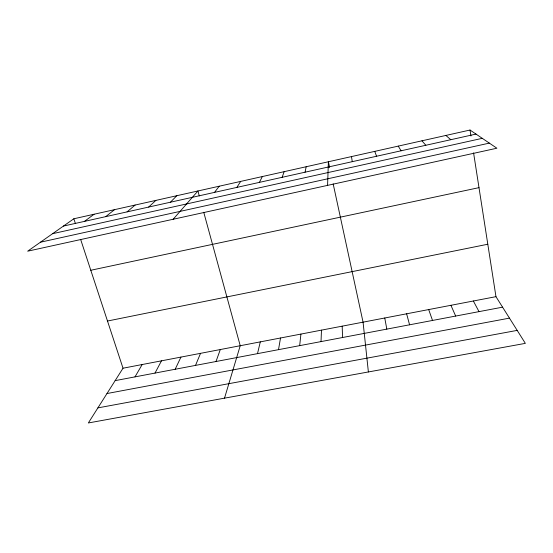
<?xml version="1.0" encoding="UTF-8"?>
<svg xmlns="http://www.w3.org/2000/svg" width="553" height="553" viewBox="0 0 553 553"><rect width="100%" height="100%" fill="white"/><g stroke="black" fill="none" stroke-linecap="round" stroke-linejoin="round"><path stroke-width="0.83" d="M327.583 185.373L328.392 161.759L329.623 167.469M321.03 341.595L321.473 330.141M299.678 345.646L300.915 334.081M278.505 349.662L280.523 337.994M305.062 172.197L306.182 166.736M257.504 353.644L260.297 341.872M224.518 398.16L240.223 345.722L203.746 212.276M282.127 177.313L284.159 171.665M216.002 361.51L220.308 349.544M195.506 365.402L200.545 353.339M175.177 369.259L180.942 357.1M259.392 182.379L262.329 176.559M155.006 373.081L161.483 360.833M134.994 376.876L142.176 364.538M495.965 296.664L123.015 368.208L88.349 422.962L525.35 343.365L495.965 296.664L473.582 152.884M236.857 187.405L240.679 181.405M214.516 192.389L219.216 186.216M173.158 219.264L197.926 190.979L199.274 195.907M170.421 202.218L176.815 195.707M148.653 207.071L155.877 200.4M127.079 211.882L135.119 205.045M105.685 216.652L114.526 209.663M84.478 221.38L94.107 214.232M73.846 218.774L27.65 251.193L496.891 148.218L470.022 130.038L73.846 218.774L75.408 223.523M63.45 226.066L476.002 134.082M52.604 233.684L482.285 138.333M40.473 242.2L489.357 143.116M90.789 270.265L478.995 187.647M107.489 321.03L487.801 244.232M115.142 380.644L502.573 307.164M106.971 393.542L509.472 318.127M97.888 407.886L517.186 330.39M445.884 135.444L450.792 139.709M421.96 140.801L425.817 145.273M398.257 146.116L401.07 150.789M473.354 300.998L479.016 311.629M450.923 305.304L455.665 316.06M374.761 151.377L376.558 156.257M428.686 309.569L432.522 320.45M80.655 239.456L123.015 368.208M406.628 313.8L409.573 324.805M333.169 183.866L363.065 322.157L368.381 371.955M384.757 317.996L386.824 329.118M351.473 156.589L352.275 161.67M470.022 130.038L470.949 135.976M342.183 326.166L342.563 337.51"/></g></svg>
